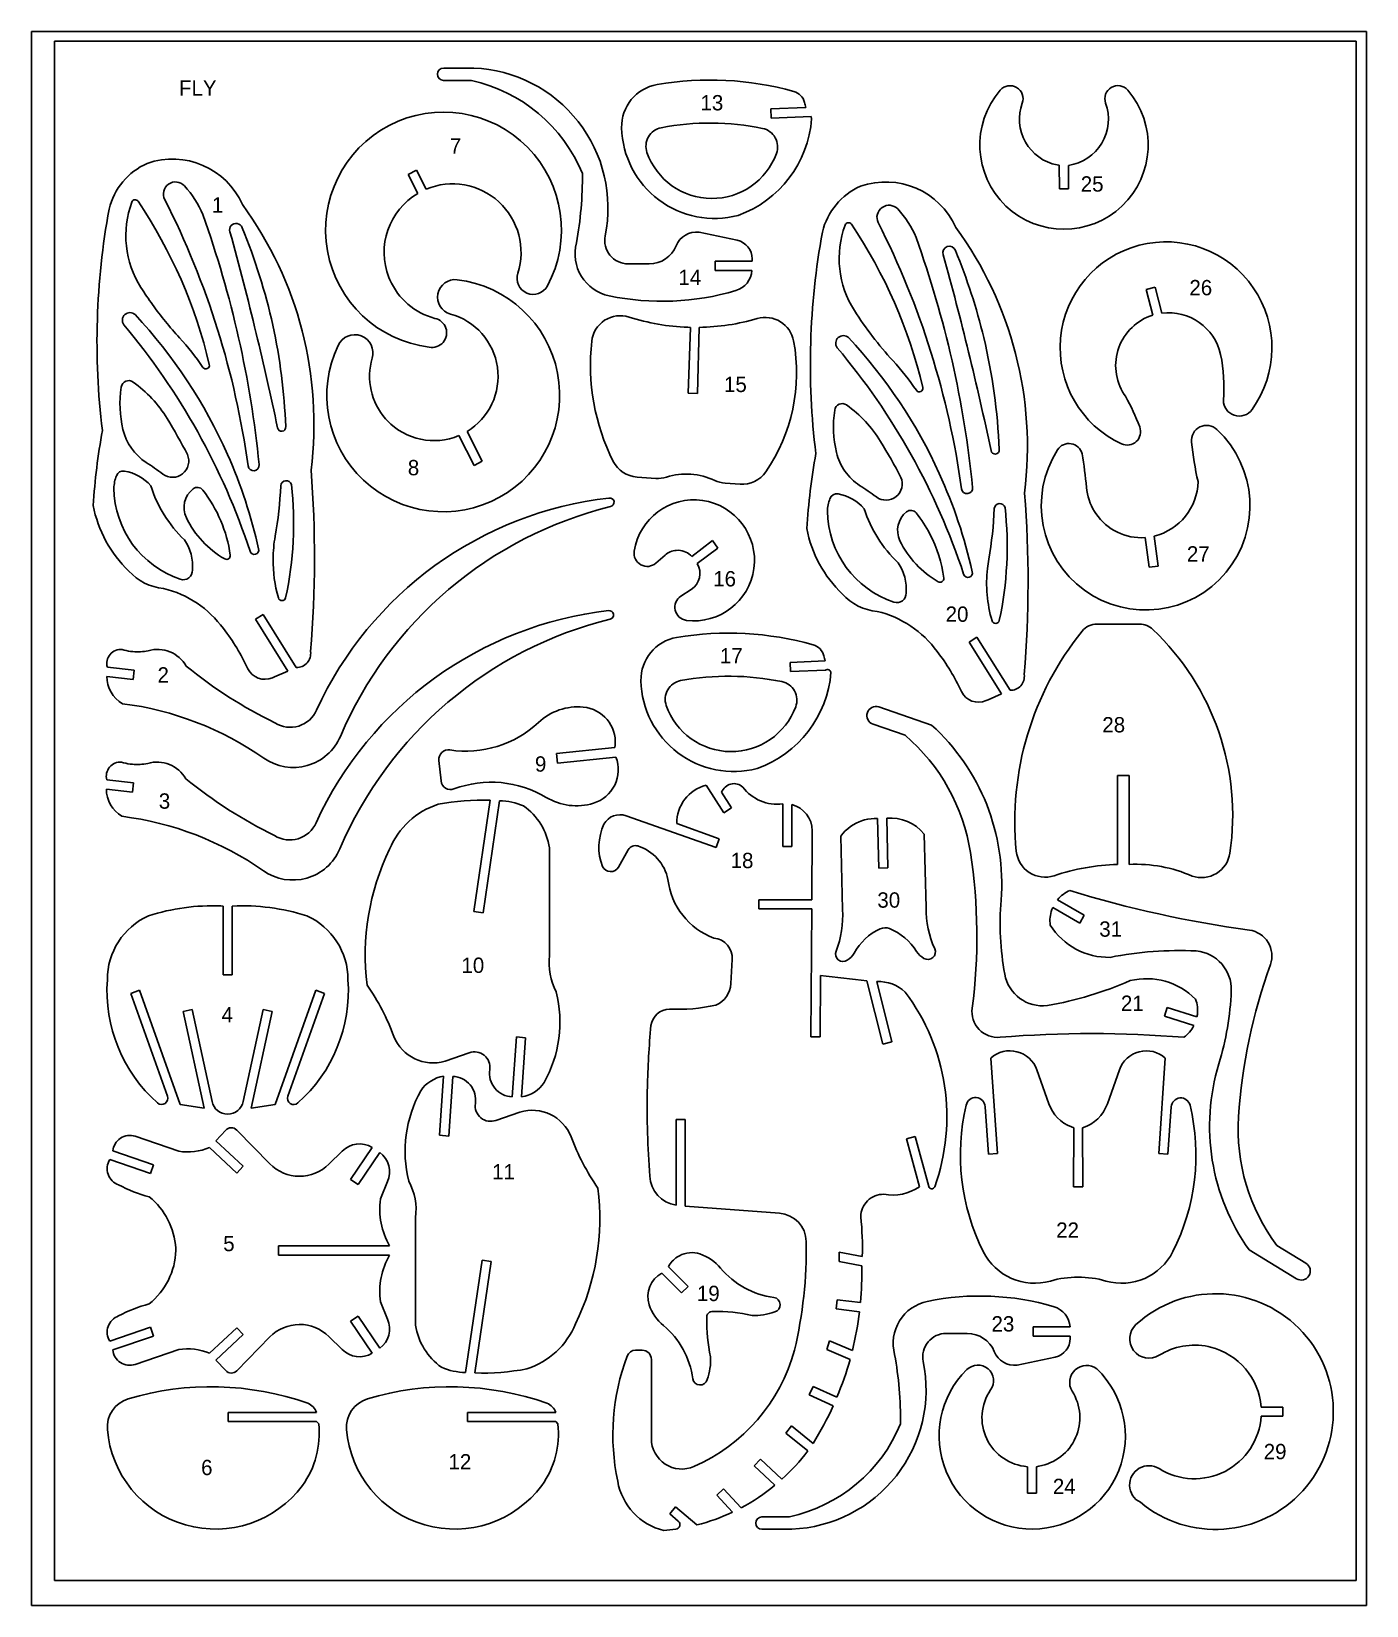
# Model space of a CAD drawing. Extents: x 0 to 168, y 0 to 198.
import ezdxf

# ---------------------------------------------------------------- set-up
doc = ezdxf.new("R2010")
doc.units = 0
for name, color, linetype in [('GREEN', 3, 'CONTINUOUS'), ('WHITE', 7, 'CONTINUOUS'), ('YELLOW', 2, 'CONTINUOUS')]:
    doc.layers.add(name, color=color, linetype=linetype)

msp = doc.modelspace()

# ---------------------------------------------------------------- linework, layer by layer
at = {"layer": 'GREEN', "linetype": 'CONTINUOUS'}
for p, q in [((168.000963, 197.997905), (0, 197.997905)), ((0, 197.997905), (0, 0)), ((168.000963, 0), (168.000963, 197.997905)), ((0, 0), (168.000963, 0))]:
    msp.add_line(p, q, dxfattribs=at)
at = {"layer": 'WHITE', "linetype": 'CONTINUOUS'}
for p, q in [((2.893378, 3.158257), (2.893378, 196.8001)), ((2.893378, 196.8001), (166.713551, 196.8001)), ((166.713551, 196.8001), (166.713551, 3.158257)), ((51.87507, 193.389279), (55.656294, 193.389284)), ((55.376543, 191.836188), (51.865417, 191.836282)), ((93.034433, 188.24798), (97.423351, 188.431253)), ((93.082662, 187.090463), (93.034433, 188.24798)), ((98.102177, 187.296708), (93.082662, 187.090463)), ((98.175762, 187.01328), (98.102177, 187.296708)), ((47.399341, 180.019964), (48.43146, 180.550493)), ((48.43146, 180.550493), (49.666135, 178.158291)), ((129.062054, 181.20589), (129.343465, 181.161425)), ((129.343465, 181.161425), (129.351533, 178.196875)), ((130.50905, 178.196875), (130.50905, 181.158189)), ((48.624409, 177.637343), (47.399341, 180.019964)), ((129.351533, 178.196875), (130.50905, 178.196875)), ((84.005811, 172.766192), (88.809496, 171.734073)), ((75.073639, 168.763113), (77.726282, 168.763113)), ((90.684255, 169.108384), (86.031456, 169.100722)), ((86.031456, 169.100722), (86.031456, 167.943205)), ((90.680323, 169.390109), (90.684255, 169.108384)), ((45.103794, 166.776144), (44.987838, 167.04613)), ((86.031456, 167.943205), (90.661533, 167.943205)), ((141.409, 165.830737), (140.280421, 165.541358)), ((140.280421, 165.541358), (141.109975, 162.319603)), ((142.248244, 162.570084), (141.409, 165.830737)), ((82.587872, 160.7864), (82.917872, 160.779836)), ((82.917872, 160.779836), (82.655365, 152.500001)), ((83.803236, 152.471064), (84.034749, 160.776247)), ((82.655365, 152.500001), (83.803236, 152.471064)), ((137.501892, 152.345349), (137.666362, 152.104517)), ((44.765937, 149.056345), (44.563424, 149.278246)), ((55.704524, 143.42314), (53.77532, 147.165778)), ((54.807204, 147.687046), (56.726997, 143.953669)), ((56.726997, 143.953669), (55.704524, 143.42314)), ((78.57512, 141.783214), (76.202218, 141.947306)), ((89.176041, 141.050088), (87.275796, 141.185274)), ((133.943195, 137.346313), (133.779035, 137.596972)), ((81.430329, 132.735277), (81.140947, 132.725755)), ((85.693847, 133.950794), (83.079797, 131.973369)), ((83.774094, 131.056869), (86.388366, 133.024781)), ((86.388366, 133.024781), (85.693847, 133.950794)), ((140.637322, 130.603641), (140.145378, 134.336633)), ((141.293249, 134.519906), (141.785193, 130.748331)), ((79.732511, 132.137485), (78.584764, 131.124524)), ((141.785193, 130.748331), (140.637322, 130.603641)), ((81.729156, 126.967428), (83.012276, 127.787017)), ((28.184561, 124.063671), (29.16845, 124.681013)), ((32.255152, 117.542993), (28.184561, 124.063671)), ((29.16845, 124.681013), (33.325865, 118.006)), ((134.087712, 123.4555), (139.441222, 123.455975)), ((117.988576, 121.189171), (118.972465, 121.796867)), ((122.068823, 114.668493), (117.988576, 121.189171)), ((118.972465, 121.796867), (123.139526, 115.131499)), ((12.770294, 119.993126), (12.480916, 120.022008)), ((95.474864, 118.642634), (99.863782, 118.816261)), ((12.789577, 116.491582), (9.481018, 116.867775)), ((9.54854, 118.025291), (12.924631, 117.639453)), ((12.924631, 117.639453), (12.789577, 116.491582)), ((30.316255, 116.70392), (30.586408, 116.819545)), ((30.586408, 116.819545), (32.255152, 117.542993)), ((95.513448, 117.494763), (95.474864, 118.642634)), ((99.909182, 117.66866), (95.513448, 117.494763)), ((113.262049, 110.752227), (106.635265, 113.028677)), ((120.130132, 113.828934), (120.40007, 113.945045)), ((120.40007, 113.945045), (122.068823, 114.668493)), ((105.902171, 110.867988), (109.95348, 109.469313)), ((73.421833, 107.935357), (66.083582, 107.163925)), ((66.083582, 107.163925), (66.20898, 105.948532)), ((73.452863, 108.234644), (73.421833, 107.935357)), ((12.702782, 105.82319), (12.42303, 105.852073)), ((51.547103, 103.720315), (51.277022, 106.295787)), ((66.20898, 105.948532), (73.549575, 106.72021)), ((9.481018, 103.855356), (12.857099, 103.469517)), ((12.857099, 103.469517), (12.722065, 102.321637)), ((87.131106, 99.717233), (84.883594, 103.189784)), ((138.139453, 104.414813), (136.682473, 104.414813)), ((136.682473, 104.414813), (136.682473, 93.225493)), ((138.139453, 93.215905), (138.139453, 104.414813)), ((12.722065, 102.321637), (9.423133, 102.697839)), ((55.675576, 87.293219), (57.730169, 101.299163)), ((58.897336, 101.241326), (56.823447, 87.129238)), ((86.841727, 102.292699), (88.10534, 100.344222)), ((86.156863, 95.366899), (74.83249, 99.350686)), ((88.10534, 100.344222), (87.131106, 99.717233)), ((94.529568, 95.472995), (94.529568, 100.836157)), ((95.687093, 100.739755), (95.687085, 95.472995)), ((106.461643, 99.003421), (106.615973, 92.75284)), ((107.77349, 92.781769), (107.619154, 99.032369)), ((81.20819, 98.366791), (86.542702, 96.456894)), ((98.185392, 88.77869), (98.243258, 97.440784)), ((104.561449, 98.742799), (104.841114, 98.829804)), ((112.336036, 97.045299), (112.567539, 87.79481)), ((65.186574, 81.766067), (65.186516, 95.299377)), ((73.877538, 92.89752), (75.092921, 95.067874)), ((86.542702, 96.456894), (86.156863, 95.366899)), ((95.687085, 95.472995), (94.529568, 95.472995)), ((102.07271, 87.534359), (101.841207, 96.784848)), ((106.615973, 92.75284), (107.77349, 92.781769)), ((24.11395, 87.98772), (23.824581, 88.007012)), ((24.11395, 79.315999), (24.11395, 87.98772)), ((25.271477, 87.98772), (25.271477, 79.315999)), ((56.823447, 87.129238), (55.675576, 87.293219)), ((91.539307, 87.621173), (91.539307, 88.77869)), ((91.539307, 88.77869), (98.185392, 88.77869)), ((98.185392, 87.621173), (91.539307, 87.621173)), ((98.088923, 71.550981), (98.185392, 87.621173)), ((128.406355, 87.534315), (128.537717, 87.787231)), ((128.537717, 87.787231), (131.904162, 85.829089)), ((132.486475, 86.830203), (129.12003, 88.788345)), ((131.904162, 85.829089), (132.486475, 86.830203)), ((88.172862, 81.264476), (88.018536, 78.23565)), ((25.271477, 79.315999), (24.11395, 79.315999)), ((99.294616, 79.268328), (99.24644, 71.550981)), ((12.500198, 77.000956), (13.590193, 77.386795)), ((13.590193, 77.386795), (18.692913, 63.033586)), ((30.682868, 63.033586), (35.785579, 77.386795)), ((35.785579, 77.386795), (36.875583, 77.000956)), ((107.136856, 70.605675), (105.140139, 78.592541)), ((106.365194, 78.4861), (108.255789, 70.885418)), ((17.101328, 64.056059), (12.500198, 77.000956)), ((36.875583, 77.000956), (32.274454, 64.056059)), ((19.10769, 74.724506), (20.236279, 74.965655)), ((21.731405, 62.541641), (19.10769, 74.724506)), ((20.236279, 74.965655), (22.72493, 63.409788)), ((26.650837, 63.409788), (29.139512, 74.965655)), ((30.268082, 74.724506), (27.644387, 62.541641)), ((29.139512, 74.965655), (30.268082, 74.724506)), ((142.566517, 74.126465), (142.923418, 75.235742)), ((146.280217, 72.940001), (142.566517, 74.126465)), ((142.923418, 75.235742), (146.634844, 74.050004)), ((146.634844, 74.050004), (146.71428, 74.329023)), ((60.508209, 63.988537), (61.019446, 71.531698)), ((61.019446, 71.531698), (62.167317, 71.396655)), ((62.167317, 71.396655), (61.675382, 63.978901)), ((99.24644, 71.550981), (98.088923, 71.550981)), ((52.058219, 68.474319), (55.087182, 69.534972)), ((108.255789, 70.885418), (107.136856, 70.605675)), ((121.557586, 56.840871), (120.728033, 68.859764)), ((126.514923, 67.383676), (128.020389, 63.1204)), ((135.389913, 63.1204), (136.904331, 67.38393)), ((142.681848, 68.859286), (141.852715, 56.840871)), ((51.35418, 59.155914), (51.85578, 66.573668)), ((53.013294, 66.563971), (52.502051, 59.02087)), ((77.50437, 65.10749), (77.494779, 64.818091)), ((18.692913, 63.033586), (21.731405, 62.541641)), ((27.644387, 62.541641), (30.682868, 63.033586)), ((61.463161, 62.078644), (58.443981, 61.027223)), ((119.994939, 62.744207), (120.409716, 56.763703)), ((143.010232, 56.763703), (143.425009, 62.744207)), ((24.441923, 59.792548), (23.197583, 58.47104)), ((30.00764, 55.557956), (25.830934, 59.811831)), ((81.111944, 50.348627), (81.112019, 61.123693)), ((81.112019, 61.123693), (82.269526, 61.123693)), ((82.269526, 61.123693), (82.269526, 50.243025)), ((130.856187, 60.207002), (131.15533, 60.101219)), ((131.15533, 60.101219), (131.126392, 52.664174)), ((132.283909, 52.664174), (132.264617, 60.101219)), ((18.528924, 57.149528), (13.040373, 59.02087)), ((25.850226, 54.400439), (22.406613, 57.622204)), ((23.197583, 58.47104), (26.641196, 55.249285)), ((40.155205, 53.580532), (42.865723, 57.622204)), ((52.502051, 59.02087), (51.35418, 59.155914)), ((110.09817, 58.712199), (111.217103, 59.011224)), ((111.728193, 52.664377), (110.09817, 58.712199)), ((111.217103, 59.011224), (112.914794, 52.712394)), ((14.979223, 54.342563), (9.866847, 56.088494)), ((10.242922, 57.18814), (15.355416, 55.442204)), ((15.355416, 55.442204), (14.979223, 54.342563)), ((39.103448, 57.140244), (37.425394, 55.509726)), ((43.830153, 56.985331), (41.119802, 52.943897)), ((120.409716, 56.763703), (121.557586, 56.840871)), ((141.852715, 56.840871), (143.010232, 56.763703)), ((26.641196, 55.249285), (25.850226, 54.400439)), ((41.119802, 52.943897), (40.155205, 53.580532)), ((43.93627, 51.140144), (44.81422, 53.3201)), ((131.126392, 52.664174), (132.283909, 52.664174)), ((82.269526, 50.243025), (94.143729, 49.345949)), ((48.334932, 48.786502), (48.33499, 35.253191)), ((18.152471, 44.957021), (18.162394, 44.667652)), ((31.097645, 44.088893), (31.097645, 45.24642)), ((31.097645, 45.24642), (45.055369, 45.24642)), ((45.055369, 44.088893), (31.097645, 44.088893)), ((81.526706, 43.992577), (81.276, 43.847744)), ((101.619349, 43.278641), (101.657933, 44.45545)), ((101.657933, 44.45545), (104.542089, 43.886338)), ((159.186537, 41.108299), (153.215672, 44.744829)), ((156.717198, 45.285047), (160.382631, 43.056784)), ((54.624179, 29.311233), (56.69805, 43.423321)), ((57.845921, 43.259349), (55.791338, 29.253386)), ((56.69805, 43.423321), (57.845921, 43.259349)), ((81.816165, 39.314146), (79.33716, 41.802807)), ((80.157067, 42.622715), (82.636083, 40.134044)), ((104.483732, 42.719163), (101.619349, 43.278641)), ((82.636083, 40.134044), (81.816165, 39.314146)), ((44.814059, 36.024796), (43.936426, 38.204859)), ((101.252802, 37.307774), (101.407138, 38.445999)), ((101.407138, 38.445999), (104.320231, 38.108399)), ((40.155205, 35.764428), (41.119802, 36.401062)), ((42.865723, 31.722755), (40.155205, 35.764428)), ((41.119802, 36.401062), (43.83033, 32.359389)), ((104.204458, 36.960554), (101.252802, 37.307774)), ((9.866847, 33.256475), (14.979223, 35.002396)), ((15.355416, 33.902745), (10.24305, 32.156834)), ((14.979223, 35.002396), (15.355416, 33.902745)), ((22.406613, 31.722755), (25.850226, 34.94452)), ((26.641196, 34.095665), (23.197583, 30.873919)), ((25.830934, 29.533119), (30.00764, 33.786994)), ((25.850226, 34.94452), (26.641196, 34.095665)), ((37.425394, 33.835233), (39.103803, 32.205064)), ((115.10443, 34.229937), (117.757073, 34.230708)), ((126.062256, 33.893109), (126.062256, 35.050616)), ((126.062256, 35.050616), (130.692323, 35.050616)), ((130.692323, 33.893109), (126.062256, 33.893109)), ((130.711123, 33.603727), (130.692323, 33.893109)), ((13.040313, 30.324311), (18.528932, 32.195408)), ((76.848498, 32.11823), (76.028591, 32.11825)), ((100.095285, 32.185772), (100.413602, 33.304695)), ((103.008348, 30.960725), (100.095285, 32.185772)), ((100.413602, 33.304695), (103.307404, 32.098948)), ((148.074428, 32.571899), (148.363747, 32.504089)), ((23.197583, 30.873919), (24.441923, 29.552421)), ((78.005784, 20.996434), (78.006015, 30.960723)), ((124.036645, 30.227254), (128.840297, 31.259758)), ((97.857419, 26.494637), (98.349374, 27.536412)), ((100.895884, 25.134579), (97.857419, 26.494637)), ((98.349374, 27.536412), (101.358908, 26.195612)), ((24.750585, 23.128202), (24.750585, 24.285719)), ((24.750585, 24.285719), (35.882038, 24.285719)), ((54.855669, 23.128202), (54.855669, 24.285719)), ((54.855669, 24.285719), (65.987132, 24.285719)), ((154.729876, 24.970566), (157.469546, 24.970574)), ((157.469546, 23.813057), (154.739736, 23.813057)), ((157.469546, 24.970574), (157.469546, 23.813057)), ((35.882038, 23.128202), (24.750585, 23.128202)), ((36.142655, 22.838833), (35.882038, 23.128202)), ((65.987132, 23.128202), (54.855669, 23.128202)), ((66.247739, 22.838833), (65.987132, 23.128202)), ((94.915407, 21.681306), (95.638855, 22.588028)), ((95.638855, 22.588028), (98.368666, 20.398392)), ((97.693379, 19.453141), (94.915407, 21.681306)), ((90.960558, 17.572112), (91.751528, 18.411311)), ((91.751528, 18.411311), (94.433108, 15.884076)), ((93.555346, 15.122017), (90.960558, 17.572112)), ((125.329162, 14.118853), (125.329162, 17.466016)), ((126.776002, 17.533861), (126.486679, 17.466016)), ((126.486679, 17.466016), (126.486679, 14.118853)), ((86.224385, 13.877713), (87.063584, 14.678329)), ((88.23074, 11.745885), (86.224385, 13.877713)), ((87.063584, 14.678329), (89.311087, 12.295764)), ((126.486679, 14.118853), (125.329162, 14.118853)), ((80.311393, 11.533732), (81.063779, 12.421162)), ((81.063779, 12.421162), (83.74536, 10.135076)), ((81.391405, 10.616955), (80.311393, 11.533732)), ((95.407266, 11.148305), (91.896208, 11.147893)), ((91.905854, 9.604489), (95.696721, 9.604537)), ((166.713551, 3.158257), (2.893378, 3.158257))]:
    msp.add_line(p, q, dxfattribs=at)
for centre, radius, start, end in [((51.870249, 192.612783), 0.776516, 89.644332, 269.643419), ((54.955996, 175.81432), 17.588911, -11.5465, 87.718181), ((51.100501, 172.580989), 19.724279, 22.490368, 77.47939), ((79.654591, 186.009961), 5.393147, 99.772879, 181.535819), ((85.397109, 152.569892), 39.322703, 74.466139, 99.748059), ((95.407342, 188.595235), 1.932471, 14.452278, 74.368709), ((129.930038, 183.714078), 10.588096, 139.283395, 400.714835), ((123.138561, 189.538611), 1.641153, -19.8509, 138.741387), ((136.712505, 189.543578), 1.644677, 40.91017, 200.011942), ((85.950429, 186.202069), 11.68748, 10.995547, 14.24266), ((130.202565, 186.969628), 5.875495, 159.977626, 258.807078), ((129.656346, 186.964101), 5.868195, -81.644802, 20.09983), ((51.85471, 173.01488), 14.837215, -28.238617, 263.021263), ((85.404477, 153.551413), 32.923994, 78.43987, 100.7733), ((84.187155, 188.073388), 14.028718, -70.2606, -4.3338), ((85.951143, 186.176322), 11.691896, -178.476232, -75.263537), ((79.697705, 183.562913), 2.374736, 100.861829, 199.282665), ((91.519988, 183.482771), 2.374279, -20.199386, 78.278828), ((85.622996, 185.645771), 8.655448, -160.655703, -20.158391), ((18.033543, 173.642765), 8.50581, 114.069939, 166.281404), ((17.74658, 172.324549), 9.62564, 23.931245, 109.304616), ((18.128514, 177.546958), 1.52143, 42.396015, 207.825419), ((10.879684, 170.692308), 11.497799, 21.765628, 43.26633), ((52.997922, 170.221221), 8.608013, -17.823794, 112.77147), ((22.873478, 179.691037), 46.453159, -10.273655, 0.536595), ((107.796141, 170.757144), 8.510499, 114.107329, 166.345017), ((107.512084, 169.44026), 9.629556, 23.98463, 109.3588), ((24.102454, 172.337134), 12.225039, 159.854474, 212.422741), ((13.0413, 176.391217), 0.44436, 34.646296, 159.407411), ((-38.215428, 141.86628), 62.244195, 13.22628, 33.96786), ((-77.899599, 128.808958), 106.167166, 17.381992, 26.89644), ((-11.143049, 148.669504), 46.689397, -7.2029, 36.176535), ((52.99073, 170.218206), 8.608621, 120.47772, 201.621701), ((100.548473, 158.952216), 92.302814, 169.571406, 186.938043), ((-101.610696, 130.703959), 130.87664, 5.615252, 19.7623), ((107.91625, 174.619184), 1.521865, 44.152569, 205.980701), ((100.638554, 167.790324), 11.501563, 21.853883, 43.3066), ((25.744054, 173.055521), 0.805278, 18.869664, 198.869667), ((-379.336839, 61.544954), 419.345154, 13.582174, 15.384476), ((-40.522735, 145.499918), 72.571281, 2.206783, 22.53779), ((75.073583, 171.706837), 2.943724, 168.501026, 270.001087), ((83.727926, 169.972725), 2.807254, 84.31909, 157.664375), ((190.323733, 156.14618), 92.306123, 169.6271, 186.9988), ((113.86387, 169.467994), 12.221564, 159.972001, 212.51647), ((102.800562, 173.507659), 0.44385, 33.105362, 160.800047), ((51.564612, 138.94392), 62.248121, 13.261573, 33.997174), ((11.85993, 125.902473), 106.182252, 17.397506, 26.905744), ((78.634872, 145.771528), 46.693188, -7.173296, 36.208828), ((73.803278, 170.025821), 5.400781, 165.192343, 258.116257), ((77.726282, 172.447875), 3.684762, -90, -22.4699), ((88.288613, 169.399747), 2.391735, -0.2309, 77.421064), ((-11.815353, 127.705026), 130.878306, 5.66992, 19.81545), ((115.49989, 170.181068), 0.80528, 18.868459, 198.868456), ((49.264872, 142.559826), 72.567137, 13.486521, 22.59526), ((142.770825, 158.214016), 13.326515, -35.708899, 245.123159), ((-289.474715, 58.269449), 419.349275, 11.97594, 15.441163), ((51.818152, 152.232808), 14.648145, 154.627996, 443.12067), ((52.994616, 170.21716), 8.608465, -156.439025, -105.071975), ((53.325476, 164.575511), 2.21381, 83.58861, 254.232749), ((63.133634, 166.96463), 2.038022, 162.23705, 331.581889), ((87.835262, 168.119727), 2.831777, -73.3737, -3.573899), ((51.839382, 190.055635), 45.138266, -147.4694, -144.198596), ((79.344867, 196.8001), 32.742472, -101.725, -73.497664), ((12.394829, 161.673347), 0.961768, 47.876413, 215.580557), ((-33.525313, 118.968214), 63.666983, 23.920474, 42.997167), ((51.89055, 189.984549), 45.138279, -144.309773, -137.473246), ((50.615812, 154.621393), 8.10265, -58.849584, 74.919564), ((141.643397, 187.119401), 45.134688, -147.5449, -137.4364), ((143.096397, 155.930937), 6.693104, 12.257366, 97.280122), ((-54.503448, 105.546769), 86.36564, 18.268343, 40.045232), ((-77.924901, 128.858871), 106.176416, 7.842106, 17.352209), ((50.404056, 160.096208), 1.84257, -101.01593, 78.984071), ((74.098431, 158.630018), 3.619189, 72.29896, 173.6497), ((83.588809, 188.296922), 27.528725, -107.744398, -92.083718), ((83.568783, 188.431204), 27.658882, -89.0347, -73.689145), ((92.349534, 158.410277), 3.619829, 10.483413, 106.247702), ((143.089329, 155.963871), 6.656814, 107.298058, 212.9278), ((-5.805911, 137.075125), 33.145108, 34.29452, 42.515001), ((-379.366133, 61.651476), 419.348629, 11.905082, 13.567087), ((40.677062, 157.561244), 2.298828, -17.0055, 155.639801), ((97.350072, 156.05193), 27.013319, 173.669896, 206.67536), ((74.350191, 155.056184), 21.929012, -34.5708, 10.54379), ((102.170443, 158.779061), 0.961926, 47.9198, 215.537801), ((56.283273, 116.038221), 63.667333, 24.46048, 43.04157), ((49.265645, 142.54028), 72.570946, 2.274063, 13.501669), ((50.62185, 154.614546), 8.073451, 163.637689, 221.373805), ((35.313071, 102.601896), 86.366798, 18.317286, 40.088865), ((83.970111, 134.190979), 33.144472, 34.29544, 42.516107), ((11.868636, 125.874701), 106.182252, 7.901379, 17.41321), ((130.366433, 153.309998), 19.689815, -4.917343, 11.845836), ((21.947424, 155.99626), 0.444427, -146.452907, 14.507215), ((25.214556, 151.172715), 14.077459, 171.4252, 193.3269), ((12.231431, 153.133221), 0.947151, 53.900636, 171.594663), ((3.844876, 141.261478), 15.48229, 31.310237, 54.70881), ((111.7226, 153.111981), 0.444368, -146.474315, 14.527951), ((102.016277, 150.242224), 0.946857, 54.622848, 171.762085), ((93.622847, 138.36865), 15.487502, 31.294252, 54.73613), ((114.52953, 138.976346), 26.601915, 20.4155, 29.571197), ((151.980987, 151.61643), 1.997218, 179.833999, 323.761001), ((-58.790521, 103.382627), 88.68061, 27.836918, 31.189129), ((50.638821, 154.631102), 8.097449, -136.491799, -67.210665), ((115.006958, 148.27957), 14.084945, 171.432391, 193.322194), ((92.848275, 132.711286), 85.272713, 169.8064, 176.1895), ((18.128142, 149.488083), 6.793561, -166.722023, -122.986976), ((31.47866, 148.226835), 0.520462, -172.545875, 7.454124), ((140.203941, 138.349885), 13.129038, 147.667942, 406.846307), ((137.877963, 147.658007), 1.691679, -114.934904, 20.692756), ((147.874347, 146.545873), 1.903681, 46.545884, 186.029675), ((17.750502, 143.972961), 2.048605, -126.826405, 23.5846), ((-33.53503, 118.990132), 63.666983, 12.636907, 23.898897), ((182.645733, 129.900577), 85.269718, 169.869447, 176.251768), ((107.907569, 146.612099), 6.792386, -166.5657, -144.73), ((31.041689, 100.413673), 88.678899, 27.89967, 31.24657), ((121.263383, 145.352331), 0.520455, -172.545293, 7.454707), ((130.558156, 144.452702), 1.71477, 14.75157, 147.595876), ((52.95928, 132.446022), 80.22801, 5.872629, 8.92256), ((185.957965, 150.392356), 40.181037, -174.2202, -167.036), ((11.555757, 141.792989), 0.929, 80.49223, 159.324065), ((10.789002, 137.224638), 5.561251, 40.65303, 80.47559), ((-8.130601, 109.136527), 41.349666, 53.40089, 56.93495), ((27.948235, 143.427963), 0.694556, -173.219999, 6.779659), ((-103.90938, 131.756735), 139.526212, -4.836467, 4.545968), ((76.439509, 145.555865), 3.616352, -153.188901, -93.762229), ((89.422491, 144.661717), 3.620028, -93.903688, -34.465013), ((107.915718, 146.600551), 6.792386, -144.849221, -123.022586), ((15.665246, 140.296471), 5.302444, 159.87359, 177.378495), ((30.457083, 145.780834), 16.217451, -162.290617, -133.65449), ((20.868974, 139.791523), 0.858665, 37.737361, 128.659924), ((-16.343874, 142.865518), 47.753724, -10.076695, -2.421733), ((32.056455, 140.804258), 0.690623, 16.637931, 176.393398), ((-11.527913, 136.150076), 44.511318, -12.159807, 6.25792), ((78.823172, 145.392838), 3.618137, -93.931167, -72.741139), ((82.405982, 133.901842), 8.418456, 64.855075, 107.342134), ((87.526591, 144.792868), 3.616301, -115.2663, -93.976731), ((81.72116, 106.207904), 41.350331, 53.501481, 57.046398), ((107.529607, 141.100471), 2.049764, -126.289579, 23.223201), ((56.286182, 116.025326), 63.670026, 12.719582, 24.472127), ((117.732725, 140.553429), 0.694774, -173.219804, 6.780196), ((139.666308, 141.243574), 6.925149, -175.122333, -148.225746), ((139.557339, 141.554805), 7.245908, -76.138779, -1.396687), ((22.647773, 140.72895), 12.280892, -179.113736, -108.595866), ((22.172422, 138.125734), 2.973773, 128.220787, 205.726695), ((8.110325, 129.807848), 17.059175, 7.815797, 38.02787), ((77.924623, 93.350849), 46.262282, 96.519694, 155.366967), ((72.768242, 138.773781), 0.548711, -79.875299, 100.124502), ((83.368956, 131.471805), 7.612371, -97.1324, 171.253739), ((105.444952, 137.373186), 5.298736, 159.5196, 177.0575), ((101.353844, 138.907899), 0.929264, 80.728031, 159.906948), ((100.561915, 134.343673), 5.561646, 40.474683, 80.252179), ((121.850824, 137.929758), 0.690623, 16.637932, 176.3934), ((-14.113727, 128.768236), 139.524375, -4.789555, 4.592984), ((22.957398, 141.297168), 15.471176, -169.124873, -133.7495), ((30.242108, 142.00795), 11.928739, -154.299667, -119.785084), ((84.834981, 89.712573), 49.975785, 103.858307, 156.882112), ((112.432499, 137.851421), 12.281028, -179.037806, -108.500726), ((120.233194, 142.914797), 16.217978, -162.188, -133.5637), ((111.963701, 135.238532), 2.973998, 128.137474, 205.8668), ((110.657636, 136.902462), 0.858704, 38.157231, 128.1575), ((97.930568, 126.877019), 17.060178, 27.597515, 38.224842), ((73.453379, 139.990713), 47.750829, -10.076918, -2.421513), ((78.278179, 133.245442), 44.502949, -12.122434, 6.298131), ((139.665973, 141.244115), 6.924098, -145.7411, -86.029827), ((112.742131, 138.401446), 15.46319, -169.0903, -133.7286), ((97.902755, 126.930454), 17.060183, 7.792465, 27.3952), ((14.447705, 130.758661), 5.830329, -5.037262, 34.3363), ((28.049475, 132.769147), 0.560525, -164.52822, 15.471779), ((47.581799, 131.470391), 17.179657, 169.808197, 179.384127), ((81.317249, 130.323479), 2.408737, 94.197396, 131.140863), ((81.316985, 130.32346), 2.414479, 43.105176, 87.309337), ((120.02077, 139.137874), 11.925044, -154.164293, -119.709063), ((24.546629, 132.06352), 0.468812, -119.393949, 7.868884), ((47.581939, 131.483915), 17.179657, 179.429231, 196.011405), ((77.485133, 132.368854), 1.660587, 170.9753, 311.467456), ((81.711998, 129.813636), 2.407884, -57.3158, 31.085691), ((104.242067, 127.874429), 5.830374, -5.036284, 34.337055), ((137.371196, 128.540367), 17.184678, 169.623, 173.589842), ((17.248981, 134.622087), 6.719974, -137.950486, -95.378919), ((19.096055, 130.191284), 1.160787, -108.303536, 2.738171), ((114.342122, 129.18584), 0.466859, -119.706825, 7.102348), ((117.84871, 129.894662), 0.56512, -164.65954, 15.340192), ((137.382118, 128.640211), 17.184668, 173.92472, 196.113647), ((13.547761, 115.198057), 13.098798, 35.94331, 76.43961), ((31.523033, 126.876437), 0.472852, -163.89553, -12.4793), ((82.629445, 125.56886), 1.663284, 122.770281, 262.897338), ((107.033452, 131.740149), 6.72062, -137.818783, -95.211207), ((108.901121, 127.296187), 1.150728, -108.524472, 3.308601), ((77.867113, 79.18191), 46.262428, 96.532142, 155.3683), ((72.705529, 124.60387), 0.549551, -79.382433, 100.617564), ((103.359411, 112.304364), 13.106044, 35.971969, 76.481658), ((4.316564, 107.41472), 25.156551, 24.4876, 37.954373), ((84.765904, 75.540565), 49.975172, 103.8453, 156.8792), ((121.326963, 124.002228), 0.47303, -163.858176, -12.510663), ((134.0906, 121.04834), 2.407162, 90.06874, 141.1322), ((139.436399, 121.044481), 2.411498, 46.37745, 89.885409), ((118.896205, 99.378264), 32.266544, -8.438008, 46.516961), ((82.082394, 116.452033), 5.390444, 99.538109, 181.4254), ((87.734944, 82.99208), 39.324493, 74.31136, 99.58178), ((97.846921, 118.993338), 1.930073, 14.06959, 74.316522), ((161.73278, 98.643273), 37.989131, 140.983914, 185.678256), ((11.255461, 118.497978), 1.771161, 85.300169, 195.478672), ((13.376619, 126.574486), 6.613415, -107.38508, -97.783912), ((13.3693, 126.575483), 6.609556, -95.1997, -78.4753), ((15.856906, 116.096272), 4.169578, 29.82431, 106.254458), ((33.400305, 119.742309), 1.737905, -92.45492, 8.2935), ((88.388326, 116.586478), 11.690082, 10.99606, 14.242464), ((94.113662, 104.54442), 25.161117, 24.472357, 37.90633), ((13.474452, 116.890724), 3.9935, -179.670732, -120.319658), ((56.379218, 163.535414), 58.480765, -129.128501, -116.108025), ((29.369077, 118.926225), 2.415715, -153.332608, -66.9156), ((87.73398, 83.97404), 32.924534, 78.27724, 100.5936), ((86.625657, 118.499873), 14.024966, -70.4559, -4.5444), ((100.148091, 117.255287), 0.477446, 16.220317, 120.02578), ((123.204154, 116.867775), 1.737478, -92.131693, 8.296457), ((88.384918, 116.604088), 11.694769, -178.597969, -75.477698), ((82.119952, 113.995082), 2.372254, 149.772009, 199.029347), ((82.134026, 113.997763), 2.383082, 100.956654, 149.998043), ((93.951497, 113.890288), 2.369041, -20.577901, 78.50849), ((119.171173, 116.037256), 2.407548, -153.6197, -66.5272), ((6.458548, 73.981071), 39.777857, 55.050223, 82.779089), ((68.795799, 105.739235), 7.308108, 84.939992, 133.153576), ((69.043918, 108.611625), 4.425033, -4.887114, 84.85984), ((88.052877, 116.072119), 8.658226, -160.778177, -20.375205), ((106.268718, 111.948328), 1.140838, 71.258659, 251.258501), ((32.563833, 114.080088), 3.611105, -122.118999, -23.6206), ((54.638564, 120.92006), 13.449695, -98.474949, -47.080686), ((32.942416, 111.869584), 6.449134, -124.975335, -23.148983), ((94.008686, 90.939397), 24.445741, 8.875071, 49.288356), ((95.262588, 90.851647), 26.833071, -4.554663, 47.87163), ((52.472158, 106.428902), 1.202526, 81.18739, 186.355419), ((11.187857, 104.32805), 1.771084, 85.298607, 195.479588), ((13.299849, 112.400724), 6.607091, -107.3186, -97.626151), ((13.299849, 112.400724), 6.60458, -95.186741, -78.451019), ((15.797192, 101.929046), 4.16981, 29.7794, 106.3679), ((69.421099, 105.147917), 4.41774, -72.9893, 20.848891), ((56.321314, 149.365502), 58.480783, -129.128468, -116.10798), ((52.746075, 103.846858), 1.205631, -173.975121, -69.536724), ((57.871569, 90.121652), 13.445376, 59.075835, 110.478745), ((86.135642, 98.423708), 4.927788, 104.719016, 180.6618), ((88.401786, 101.725136), 1.660094, 47.962531, 160.008194), ((13.416576, 102.715119), 3.993481, -179.752086, -120.480054), ((56.77176, 71.367704), 29.9468, 88.16601, 100.760547), ((58.738122, 93.237498), 8.005411, 66.609144, 88.860407), ((68.56396, 107.905085), 7.305041, -121.186818, -72.887113), ((93.84181, 106.200292), 5.408046, -143.1649, -82.693733), ((6.402997, 59.809911), 39.777574, 55.05397, 82.7964), ((54.220837, 91.370522), 9.895997, 107.892031, 157.699233), ((57.315402, 94.083975), 7.964399, 8.777886, 54.71238), ((74.070312, 97.170747), 2.30934, 70.728714, 151.293381), ((94.857522, 97.457182), 3.385776, -0.277499, 75.81718), ((106.221349, 93.596552), 5.412206, 87.455313, 104.774923), ((108.132933, 93.659999), 5.396881, 38.848963, 95.462778), ((32.505758, 99.910268), 3.611105, -122.115176, -23.621224), ((78.163035, 95.3925), 6.765368, 154.735144, 201.114443), ((106.20409, 93.59203), 5.40637, 107.6881, 143.802829), ((32.87701, 97.705297), 6.449408, -124.891704, -23.202309), ((72.151864, 81.883748), 30.15042, 153.9473, 187.3376), ((75.98866, 94.563502), 1.027978, 71.88275, 150.617014), ((74.572049, 90.16771), 5.646386, 11.82816, 72.09126), ((49.562711, 84.178776), 69.402819, -7.483794, 8.728559), ((127.533267, 95.243421), 3.621041, -174.3122, -71.5988), ((137.467166, 65.483686), 27.752902, 91.620212, 108.466747), ((139.045153, 75.886946), 17.352611, 66.161696, 92.99185), ((147.235792, 95.179885), 3.617665, -108.994387, -8.526642), ((72.879828, 93.455689), 1.143231, -154.048434, -29.224802), ((88.992686, 92.348426), 8.95282, -173.43656, -110.36608), ((132.300994, 86.141317), 4.138272, 113.166611, 140.234581), ((172.287429, 224.79606), 141.125225, -107.150108, -97.746992), ((22.84454, 61.364832), 26.660199, 87.893307, 107.702), ((26.551817, 61.35894), 26.659542, 72.343973, 92.752723), ((89.693286, 86.811456), 12.400513, -21.350559, 3.342021), ((124.962615, 87.688704), 12.39553, 179.509542, 204.2115), ((157.981699, 85.850523), 36.085115, 175.437723, 190.261837), ((132.301244, 86.141617), 4.136396, 160.324435, 187.856163), ((18.343739, 78.740134), 8.795583, 114.201103, 180.2074), ((31.039767, 78.745417), 8.787578, -0.241995, 65.83068), ((107.411766, 83.780156), 1.475925, 68.330808, 114.521301), ((105.357174, 78.614737), 7.034963, 31.09849, 68.31386), ((135.533512, 90.196847), 8.664681, -147.773296, -88.653004), ((85.651392, 81.43792), 2.527428, -3.935004, 84.879836), ((109.733222, 78.718762), 7.044338, 114.614346, 151.727235), ((152.828002, 81.727767), 3.260391, -19.716966, 82.316819), ((72.942805, 80.818523), 7.813895, 173.034944, 207.717399), ((102.121038, 81.949564), 0.944418, 158.430401, 304.165037), ((100.828389, 83.849597), 3.242475, -55.7899, -33.5955), ((113.9924, 84.179295), 3.247688, -143.519203, -121.461053), ((112.807537, 82.200256), 0.941437, -122.813178, 25.477529), ((144.452305, 37.326101), 45.059304, 87.29446, 101.1521), ((146.135511, 77.509829), 4.845709, -2.139741, 84.745969), ((118.422645, 219.115096), 141.148905, -97.7885, -95.399682), ((127.239065, 80.280596), 4.841989, -169.787, -82.789883), ((221.135699, 56.963878), 69.397678, 160.062795, 176.276289), ((28.32927, 77.334146), 18.831253, 175.815306, 228.562129), ((21.051532, 77.324254), 18.826678, -48.531759, 4.215917), ((18.004191, 61.265479), 29.477643, 20.50163, 34.668264), ((84.893559, 78.400737), 3.129334, -66.768575, -3.024025), ((106.588, 73.585316), 4.905846, 46.52965, 92.60306), ((120.184723, 119.878873), 45.058214, -80.209399, -66.357112), ((140.319817, 70.190099), 8.662399, 44.556962, 103.792562), ((114.91344, 78.705409), 36.090706, -17.012591, -2.1858), ((51.052464, 73.378297), 15.449199, -29.407352, 14.261583), ((81.369272, 96.669266), 21.673003, -92.874365, -77.316495), ((89.14615, 61.488301), 26.048043, -19.778991, 36.948399), ((142.594151, 74.839254), 4.151602, -7.059492, 20.126472), ((80.375914, 72.57345), 2.451862, 92.1845, 170.491141), ((121.604863, 74.71978), 3.257657, 172.599993, 274.942069), ((50.525601, 73.525511), 5.278622, -158.484471, -73.1213), ((187.867617, 62.699117), 110.389522, 174.656924, 178.749876), ((133.44831, -69.173893), 141.122621, 85.298005, 94.699767), ((142.594151, 74.839254), 4.146634, -54.254013, -27.259885), ((55.74985, 67.716706), 1.935257, -8.744, 110.024317), ((123.127951, 66.186855), 3.592221, 19.46139, 131.919638), ((140.288138, 66.183006), 3.590595, 48.19001, 160.46007), ((60.605634, 66.965285), 2.978329, 171.169194, 268.125467), ((175.090811, 60.296058), 26.839569, 162.9939, 215.409356), ((52.424727, 62.541618), 4.071993, 98.031754, 146.985868), ((52.915873, 63.587274), 2.978291, -8.8308, 88.12549), ((61.095659, 68.008979), 4.071561, -81.814209, -32.9823), ((16.37171, 63.801616), 0.772711, -130.819558, 19.225457), ((24.687886, 63.811061), 2.00355, -168.446626, -11.5534), ((32.990175, 63.775361), 0.768797, 158.585453, 313.424401), ((62.469108, 57.174405), 15.449483, 150.593138, 194.261997), ((187.864974, 62.670897), 110.39108, 178.885482, 184.492429), ((118.79588, 62.697619), 1.199964, 2.225033, 168.016821), ((144.628826, 62.638101), 1.208485, 14.790269, 174.96291), ((57.772747, 62.842469), 1.935374, 171.454492, 290.293163), ((62.995768, 57.027423), 5.27861, 21.511258, 106.878487), ((143.929493, 56.680757), 27.043365, 166.6027, 206.7159), ((132.584864, 64.726454), 4.838785, -160.615085, -110.9317), ((130.82311, 64.720552), 4.839026, -72.668963, -19.309841), ((119.490951, 56.69236), 27.039555, -26.7475, 13.373606), ((176.279195, 59.940122), 24.442647, 176.4093, 216.8391), ((25.145662, 59.137026), 0.961748, 44.559079, 137.031582), ((12.369023, 56.994242), 2.134932, 71.6718, 174.7891), ((19.667157, 63.953821), 6.89884, -99.4966, -66.60365), ((41.289571, 55.000429), 3.059079, 58.986669, 135.6133), ((95.517316, 69.287071), 29.477643, -159.4984, -145.331736), ((11.658105, 54.935801), 2.130095, 147.238272, 250.7773), ((33.740508, 59.223563), 5.231727, -135.52087, -45.224188), ((42.005312, 54.53067), 3.058666, -23.314847, 53.37221), ((81.681131, 54.177627), 3.871074, -177.7294, -98.4552), ((19.743677, 69.525683), 18.783228, -117.891901, -105.211588), ((40.578663, 49.733727), 7.813895, -6.9627, 27.71967), ((41.369727, 48.668975), 30.150314, -26.05304, 7.337294), ((107.194732, 48.902234), 2.826242, 88.63142, 179.999802), ((108.353056, 57.641693), 6.013753, -100.45061, -55.858662), ((113.291952, 52.804995), 0.388359, -166.205363, -19.7398), ((9.21478, 44.413972), 8.954197, 3.476984, 51.284198), ((52.964103, 49.801249), 9.126584, 171.5641, 209.938668), ((93.873642, 45.738355), 3.61769, 0.916697, 85.718464), ((66.354644, 45.075686), 38.205962, -1.783901, 5.748157), ((41.959011, 44.831643), 55.540228, -13.2325, 0.99513), ((9.211108, 44.929209), 8.955107, -51.258756, -1.673713), ((52.966097, 39.536133), 9.12728, 150.078833, 188.386887), ((83.088241, 41.068929), 3.317534, 123.110906, 152.072378), ((83.095324, 41.066618), 3.31991, 71.994207, 118.195933), ((82.347742, 38.861659), 5.648046, 39.17906, 71.696083), ((126.234879, 47.773744), 7.233412, -153.293975, -74.047178), ((137.176015, 47.777618), 7.234655, -105.875485, -26.735447), ((80.884287, 38.87232), 3.313814, 117.831454, 198.181554), ((94.802444, 49.183056), 10.527871, -140.098809, -97.491001), ((63.866943, 41.851179), 40.626063, -5.286015, 1.22423), ((159.78458, 42.082541), 1.14316, -121.543901, 58.455843), ((131.709974, 28.598424), 12.708242, 74.07432, 105.9257), ((19.744334, 19.819624), 18.783064, 105.2138, 117.8942), ((83.112672, 39.592646), 5.655714, -161.929463, -129.431323), ((93.292325, 37.823673), 0.931582, -75.448692, 81.506299), ((113.834003, 32.968049), 5.400728, 101.883659, 194.808229), ((119.375667, 6.193731), 32.742461, 73.497663, 101.7251), ((148.998119, 24.394985), 14.825229, -129.652619, 132.471052), ((11.666491, 34.406161), 2.135532, 109.408291, 212.572117), ((42.01109, 34.812361), 3.053965, -53.437606, 23.39109), ((85.702538, 36.257327), 0.737405, 83.163221, 186.835489), ((105.016671, 35.716188), 20.051423, 178.7044, 192.7847), ((86.234021, 16.945123), 20.049238, 77.21407, 91.268107), ((90.992519, 44.145849), 7.655379, -92.406337, -70.671059), ((63.877532, 41.888037), 40.626852, -13.942687, -6.966348), ((127.866053, 34.874095), 2.831777, 3.573899, 73.37356), ((33.740511, 30.121654), 5.231543, 45.222229, 135.522978), ((56.206194, 36.468006), 7.964397, -171.226391, -125.290482), ((59.30043, 39.18196), 9.896088, -72.106572, -22.299758), ((72.773988, 27.136491), 10.532155, 7.549828, 50.166668), ((115.104237, 31.286767), 2.94317, 89.996241, 191.494956), ((117.753175, 30.546042), 3.684669, 22.306731, 89.939394), ((140.628483, 33.536936), 2.430631, 132.452368, 301.835512), ((12.365164, 32.34493), 2.130434, -174.934748, -71.523999), ((19.667919, 25.397017), 6.893142, 66.590059, 99.510877), ((41.290592, 34.349316), 3.062656, -135.562688, -59.049157), ((76.032449, 30.960733), 1.157523, 90.190985, 159.511099), ((76.848498, 30.960723), 1.157517, 0, 90), ((74.303794, 38.115113), 22.533438, -66.277859, -15.434053), ((123.754939, 33.020139), 2.807056, -157.471, -84.240301), ((128.319414, 33.594084), 2.391735, -77.421065, 0.231014), ((146.361105, 24.352661), 8.395913, 78.225153, 122.010867), ((146.349668, 24.345524), 8.403493, 4.265537, 76.132836), ((54.782369, 37.3155), 8.00583, -113.3835, -91.1322), ((56.750148, 59.184842), 29.946809, -91.834758, -79.2402), ((101.36284, 21.479876), 28.204057, 159.481025, 191.963913), ((77.816876, 30.980787), 7.651292, -19.523065, 2.234054), ((94.986778, 27.179502), 17.589297, -87.686785, 11.54656), ((63.866073, 41.841765), 40.626528, -22.651289, -15.535235), ((62.913925, 23.251661), 46.452807, -0.4854, 10.337837), ((125.932739, 21.329935), 11.718613, 134.638031, 406.033826), ((119.090818, 28.267947), 1.974505, -35.480119, 134.823398), ((132.784134, 28.053496), 2.139163, 53.111284, 211.116869), ((25.145683, 30.208762), 0.962321, -136.996767, -44.595488), ((84.132097, 28.670213), 0.929428, -170.717474, -15.372402), ((13.252594, 22.443338), 3.716912, 106.742, 184.6154), ((22.609681, -9.102682), 36.621392, 70.617873, 106.543659), ((43.357678, 22.443338), 3.716912, 106.742, 184.6154), ((52.714765, -9.102682), 36.621392, 70.617873, 106.543659), ((125.776363, 23.618683), 6.168898, 145.39717, 265.842825), ((125.755725, 23.620148), 6.171212, -80.483689, 32.63296), ((33.92436, 23.512879), 2.104705, 21.54282, 66.514891), ((64.029456, 23.512874), 2.104705, 21.542968, 66.515236), ((63.866943, 41.851179), 40.627466, -31.872888, -24.296647), ((146.350228, 24.354278), 8.406947, -121.87662, -3.691134), ((23.158847, 23.267133), 13.657351, -175.283918, -36.712625), ((25.032247, 21.626315), 11.176375, -35.7107, 6.228247), ((53.263923, 23.267107), 13.657341, -175.284025, -36.712519), ((55.137331, 21.626315), 11.176375, -35.7107, 6.228247), ((91.141902, 30.406089), 19.724517, -77.5113, -22.499114), ((81.837386, 20.997744), 3.831602, -179.980407, -66.438054), ((77.472941, 34.650484), 25.29477, -47.894258, -36.927911), ((140.612243, 15.160618), 2.430438, 57.71019, 243.7602), ((81.411044, 16.966287), 7.755043, -170.102482, -103.669799), ((77.487383, 34.651719), 25.290091, -62.12636, -50.554333), ((81.022311, 10.175579), 0.575363, -82.970301, 50.096459), ((77.476836, 34.640383), 25.294357, -75.651273, -64.83982), ((91.905854, 10.376225), 0.771729, 90.716168, 270), ((77.45582, 34.634997), 25.293296, -85.186321, -81.732821)]:
    msp.add_arc(centre, radius, start, end, dxfattribs=at)

# ---------------------------------------------------------------- texts
at = {"layer": 'YELLOW'}
for s, p in [('FLY', (18.563887, 189.938021)), ('13', (84.187155, 188.073388)), ('7', (52.645265, 182.634868)), ('25', (132.040966, 177.853043)), ('1', (22.702336, 175.209996)), ('14', (81.405777, 166.098449)), ('26', (145.708294, 164.8117)), ('15', (87.143969, 152.639782)), ('8', (47.359171, 142.171922)), ('27', (145.395297, 131.321526)), ('16', (85.787665, 128.19161)), ('20', (115.035054, 123.740157)), ('17', (86.625657, 118.499873)), ('2', (15.856906, 116.096272)), ('28', (134.753561, 109.829392)), ('9', (63.356556, 104.89107)), ('3', (16.025168, 100.230969)), ('18', (87.978613, 92.75393)), ('30', (106.445153, 87.780828)), ('31', (134.371022, 84.129253)), ('10', (54.105898, 79.573473)), ('4', (23.919535, 73.348412)), ('21', (137.095538, 74.795382)), ('11', (57.966136, 53.595117)), ('22', (128.945816, 46.257194)), ('5', (24.128194, 44.57051)), ('19', (83.735831, 38.293276)), ('23', (120.808018, 34.467818)), ('29', (155.063282, 18.400879)), ('6', (21.34604, 16.401208)), ('12', (52.471382, 17.114131)), ('24', (128.528493, 14.018991))]:
    msp.add_text(s, height=1.929195, dxfattribs=at).set_placement(p)

doc.saveas('drawing.dxf')
